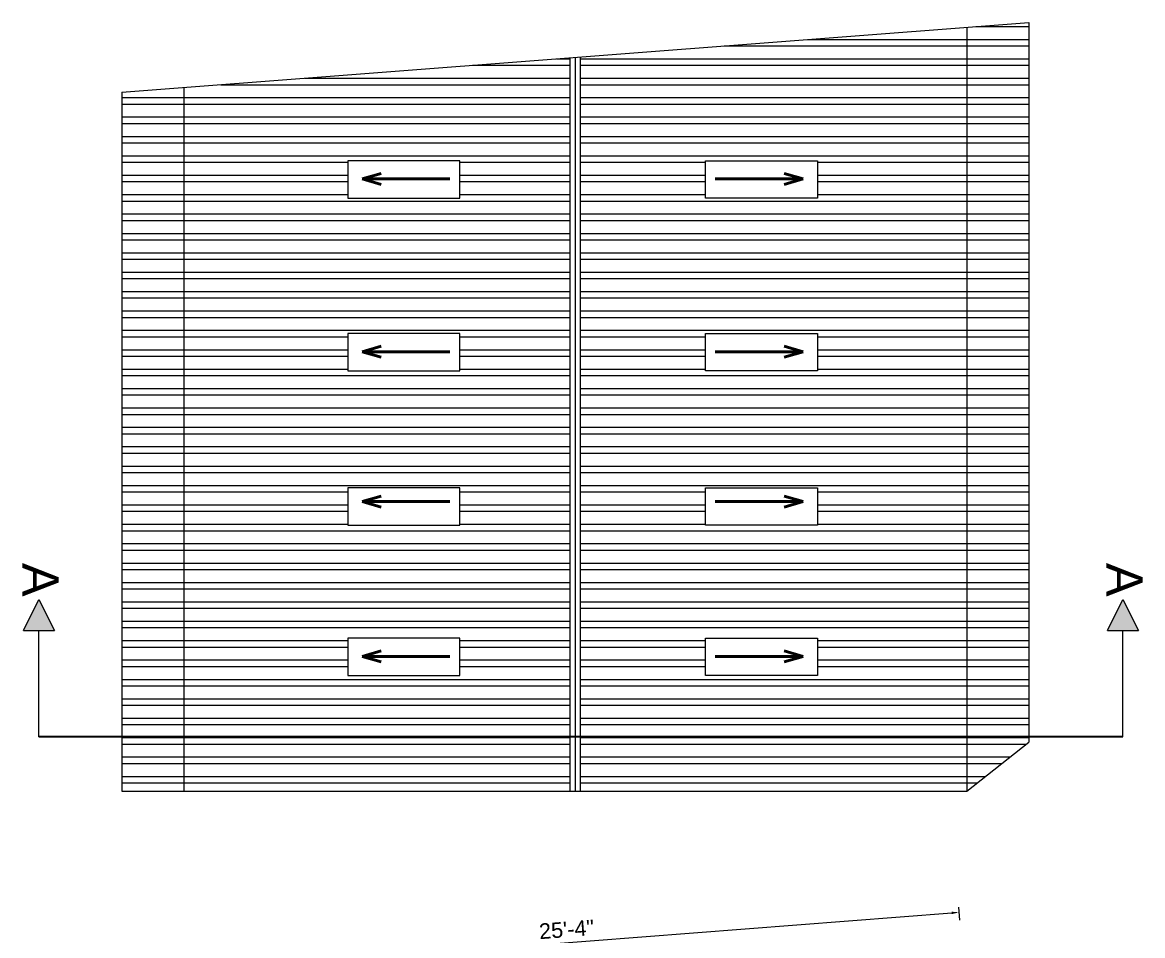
# Model space of a CAD drawing. Header units: inches. Extents: x 100101 to 119806, y -2288 to 8641.
# Drawn here: x 112270.4 to 112703.8, y 1491.9 to 1845 of the extents above; entities that cross this region are included whole.
import ezdxf

# ---------------------------------------------------------------- set-up
doc = ezdxf.new("R2010")
doc.units = ezdxf.units.IN
doc.header["$LTSCALE"] = 0.5
doc.header["$MEASUREMENT"] = 0
doc.header["$PDMODE"] = 66
for name, color, linetype, lineweight in [('DIM_LINE', 173, 'Continuous', 20), ('door', 202, 'Continuous', 5), ('steps', 253, 'Continuous', 20), ('Toilet', 7, 'Continuous', 25), ('WALL - A', 1, 'Continuous', 40)]:
    doc.layers.add(name, color=color, linetype=linetype, lineweight=lineweight)
doc.styles.add('Lettring Text', font='arial.ttf')
doc.styles.get("Standard").update_dxf_attribs({"font": 'arial.ttf'})
doc.dimstyles.new('Copy of Standard', dxfattribs={"dimtxt": 6, "dimasz": 2.875, "dimexe": 2, "dimexo": 4, "dimgap": 2, "dimtad": 1, "dimdec": 0, "dimrnd": 1, "dimzin": 0, "dimdsep": 46, "dimlunit": 4, "dimtxsty": 'Lettring Text', "dimcen": 0.1, "dimclrd": 7, "dimclre": 7, "dimclrt": 7, "dimazin": 0, "dimtfac": 0.645, "dimtdec": 0, "dimtmove": 1, "dimatfit": 0, "dimfxl": 3, "dimfxlon": 1, "dimtfillclr": 256, "dimtolj": 1, "dimtzin": 0, "dimlwd": -1, "dimlwe": -1, "dimarcsym": 2})
pattern_1 = [(360, (109010.795, 115673.448), (1e-15, 7.5), []), (360, (109013.295, 115670.948), (1e-15, 7.5), [])]

# ---------------------------------------------------------------- blocks, each defined once
blk = doc.blocks.new('*D1061')
at = {"layer": 'Defpoints', "color": 0, "transparency": 16777216}
for p in [(112632.83, 1500.85), (112635.82, 1461.96), (112332.82, 1438.62)]:
    blk.add_point(p, dxfattribs=at)
at = {"layer": 'steps', "color": 7, "transparency": 16777216}
for p, q in [((112332.69, 1477.74), (112629.96, 1500.63)), ((112633.06, 1497.86), (112632.67, 1502.84)), ((112330.06, 1474.52), (112329.67, 1479.51))]:
    blk.add_line(p, q, dxfattribs=at)
for points in [[(112629.92, 1501.11), (112630, 1500.15), (112632.83, 1500.85)], [(112332.66, 1478.21), (112332.73, 1477.26), (112329.83, 1477.52)]]:
    blk.add_solid(points, dxfattribs=at)
at = {"layer": 'steps', "color": 7, "transparency": 16777216, "insert": (112480.94, 1494.23), "char_height": 6, "attachment_point": 5, "rotation": 4.4035, "style": 'Lettring Text'}
blk.add_mtext('\\A1;25\'-4"', dxfattribs=at)

msp = doc.modelspace()

# ---------------------------------------------------------------- hatches: boundary and pattern name
at = {"linetype": 'ByBlock', "lineweight": 5}
for points in [[(112276.73, 1621.89), (112270.73, 1609.89), (112282.73, 1609.89)], [(112696.21, 1621.89), (112690.21, 1609.89), (112702.21, 1609.89)]]:
    msp.add_hatch(color=7, dxfattribs=at).paths.add_polyline_path(points)
at = {"layer": 'DIM_LINE'}
h = msp.add_hatch(dxfattribs=at)
h.set_pattern_fill('ANSI32', color=256, scale=20, angle=-45)
h.set_pattern_definition(pattern_1)
h.paths.add_polyline_path([(112635.82, 1568.72), (112635.82, 1843.19), (112486.32, 1831.67), (112486.32, 1568.72)])
h.paths.add_polyline_path([(112578.02, 1592.4), (112534.7, 1592.4), (112534.7, 1606.85), (112578.02, 1606.85)], flags=16)
h.paths.add_polyline_path([(112578.02, 1650.54), (112534.7, 1650.54), (112534.7, 1664.99), (112578.02, 1664.99)], flags=16)
h.paths.add_polyline_path([(112578.02, 1710.26), (112534.7, 1710.26), (112534.7, 1724.71), (112578.02, 1724.71)], flags=16)
h.paths.add_polyline_path([(112578.02, 1777.07), (112534.7, 1777.07), (112534.7, 1791.53), (112578.02, 1791.53)], flags=16)
h = msp.add_hatch(dxfattribs=at)
h.set_pattern_fill('ANSI32', color=256, scale=20, angle=-45)
h.set_pattern_definition(pattern_1)
h.paths.add_polyline_path([(112659.82, 1568.72), (112659.82, 1714.69), (112659.82, 1845.03), (112635.82, 1843.19), (112635.82, 1568.72)])
h = msp.add_hatch(dxfattribs=at)
h.set_pattern_fill('ANSI32', color=256, scale=20, angle=-45)
h.set_pattern_definition(pattern_1)
h.paths.add_polyline_path([(112482.32, 1831.36), (112332.82, 1819.85), (112332.82, 1568.72), (112482.32, 1568.72)])
h.paths.add_polyline_path([(112439.57, 1664.99), (112439.57, 1650.54), (112396.24, 1650.54), (112396.24, 1664.99)], flags=16)
h.paths.add_polyline_path([(112439.57, 1710.26), (112396.24, 1710.26), (112396.24, 1724.71), (112439.57, 1724.71)], flags=16)
h.paths.add_polyline_path([(112439.57, 1606.85), (112439.57, 1592.4), (112396.24, 1592.4), (112396.24, 1606.85)], flags=16)
h.paths.add_polyline_path([(112439.57, 1777.07), (112396.24, 1777.07), (112396.24, 1791.53), (112439.57, 1791.53)], flags=16)
h = msp.add_hatch(dxfattribs=at)
h.set_pattern_fill('ANSI32', color=256, scale=20, angle=-45)
h.set_pattern_definition(pattern_1)
h.paths.add_polyline_path([(112332.82, 1568.72), (112332.82, 1819.85), (112308.82, 1818), (112308.82, 1568.72)])
h = msp.add_hatch(dxfattribs=at)
h.set_pattern_fill('ANSI32', color=256, scale=20, angle=-45)
h.set_pattern_definition(pattern_1)
h.paths.add_polyline_path([(112332.82, 1547.69), (112332.82, 1568.72), (112308.82, 1568.72), (112308.82, 1547.69)])
h = msp.add_hatch(dxfattribs=at)
h.set_pattern_fill('ANSI32', color=256, scale=20, angle=-45)
h.set_pattern_definition(pattern_1)
h.paths.add_polyline_path([(112482.32, 1547.69), (112482.32, 1568.72), (112332.82, 1568.72), (112332.82, 1547.69)])
h = msp.add_hatch(dxfattribs=at)
h.set_pattern_fill('ANSI32', color=256, scale=20, angle=-45)
h.set_pattern_definition(pattern_1)
h.paths.add_polyline_path([(112635.82, 1547.69), (112635.82, 1568.72), (112486.32, 1568.72), (112486.32, 1547.69)])
h = msp.add_hatch(dxfattribs=at)
h.set_pattern_fill('ANSI32', color=256, scale=20, angle=-45)
h.set_pattern_definition(pattern_1)
h.paths.add_polyline_path([(112659.82, 1566.73), (112659.82, 1568.72), (112635.82, 1568.72), (112635.82, 1547.69)])

# ---------------------------------------------------------------- linework, layer by layer
at = {"color": 7, "linetype": 'ByBlock', "lineweight": 5}
for p, q in [((112270.73, 1609.89), (112276.73, 1621.89)), ((112276.73, 1621.89), (112282.73, 1609.89)), ((112690.21, 1609.89), (112696.21, 1621.89)), ((112696.21, 1621.89), (112702.21, 1609.89)), ((112270.73, 1609.89), (112282.73, 1609.89)), ((112276.73, 1568.72), (112276.73, 1609.89)), ((112690.21, 1609.89), (112702.21, 1609.89)), ((112696.21, 1568.72), (112696.21, 1609.89))]:
    msp.add_line(p, q, dxfattribs=at)
at = {"layer": 'DIM_LINE'}
for points in [[(112396.24, 1791.53), (112396.24, 1777.07), (112439.57, 1777.07), (112439.57, 1791.53)], [(112578.02, 1791.53), (112578.02, 1777.07), (112534.7, 1777.07), (112534.7, 1791.53)], [(112396.24, 1724.71), (112396.24, 1710.26), (112439.57, 1710.26), (112439.57, 1724.71)], [(112578.02, 1724.71), (112578.02, 1710.26), (112534.7, 1710.26), (112534.7, 1724.71)], [(112396.24, 1606.85), (112396.24, 1592.4), (112439.57, 1592.4), (112439.57, 1606.85)], [(112578.02, 1606.85), (112578.02, 1592.4), (112534.7, 1592.4), (112534.7, 1606.85)]]:
    msp.add_lwpolyline(points, close=True, dxfattribs=at)
at = {"layer": 'door', "ltscale": 0.5}
for p, q in [((112308.82, 1818), (112659.82, 1845.03)), ((112635.82, 1843.19), (112635.82, 1547.69)), ((112659.82, 1845.03), (112659.82, 1566.73)), ((112482.32, 1547.69), (112482.32, 1831.36)), ((112484.32, 1547.69), (112484.32, 1831.52)), ((112486.32, 1547.69), (112486.32, 1831.67)), ((112308.82, 1818), (112308.82, 1547.69)), ((112332.82, 1819.85), (112332.82, 1547.69)), ((112635.82, 1547.69), (112659.82, 1566.73)), ((112308.82, 1547.69), (112635.82, 1547.69))]:
    msp.add_line(p, q, dxfattribs=at)
for points in [[(112396.24, 1791.53), (112396.24, 1777.07), (112439.57, 1777.07), (112439.57, 1791.53)], [(112578.02, 1791.53), (112578.02, 1777.07), (112534.7, 1777.07), (112534.7, 1791.53)], [(112396.24, 1664.99), (112396.24, 1650.54), (112439.57, 1650.54), (112439.57, 1664.99)], [(112578.02, 1664.99), (112578.02, 1650.54), (112534.7, 1650.54), (112534.7, 1664.99)]]:
    msp.add_lwpolyline(points, close=True, dxfattribs=at)
at = {"layer": 'Toilet'}
msp.add_line((112696.21, 1568.72), (112276.73, 1568.72), dxfattribs=at)
at = {"layer": 'WALL - A'}
for p, q in [((112401.83, 1784.49), (112409.13, 1786.62)), ((112572.44, 1784.49), (112565.14, 1786.62)), ((112435.81, 1784.49), (112401.83, 1784.49)), ((112401.83, 1784.49), (112409.13, 1782.37)), ((112538.46, 1784.49), (112572.44, 1784.49)), ((112572.44, 1784.49), (112565.14, 1782.37)), ((112401.83, 1717.68), (112409.13, 1719.8)), ((112435.81, 1717.68), (112401.83, 1717.68)), ((112401.83, 1717.68), (112409.13, 1715.55)), ((112538.46, 1717.68), (112572.44, 1717.68)), ((112572.44, 1717.68), (112565.14, 1719.8)), ((112572.44, 1717.68), (112565.14, 1715.55)), ((112401.83, 1659.7), (112409.13, 1661.83)), ((112572.44, 1659.7), (112565.14, 1661.83)), ((112435.81, 1659.7), (112401.83, 1659.7)), ((112401.83, 1659.7), (112409.13, 1657.57)), ((112538.46, 1659.7), (112572.44, 1659.7)), ((112572.44, 1659.7), (112565.14, 1657.57)), ((112401.83, 1599.82), (112409.13, 1601.94)), ((112435.81, 1599.82), (112401.83, 1599.82)), ((112401.83, 1599.82), (112409.13, 1597.69)), ((112538.46, 1599.82), (112572.44, 1599.82)), ((112572.44, 1599.82), (112565.14, 1601.94)), ((112572.44, 1599.82), (112565.14, 1597.69))]:
    msp.add_line(p, q, dxfattribs=at)

# ---------------------------------------------------------------- texts
at = {"color": 7, "linetype": 'ByBlock', "lineweight": 5, "char_height": 14, "width": 26.5803, "attachment_point": 1, "rotation": 270}
for insert in [(112284.35, 1636), (112703.83, 1636)]:
    msp.add_mtext('A', dxfattribs=dict(at, insert=insert))

# ---------------------------------------------------------------- dimensions: what is measured, and where the dimension line sits
at = {"layer": 'steps'}
dim = msp.add_aligned_dim(p1=(112332.82, 1438.62), p2=(112635.82, 1461.96), distance=39.01, dimstyle='Copy of Standard', dxfattribs=at)
dim.commit()
dim.dimension.update_dxf_attribs({"geometry": '*D1061', "text_midpoint": (112480.94, 1494.23)})

doc.saveas('drawing.dxf')
